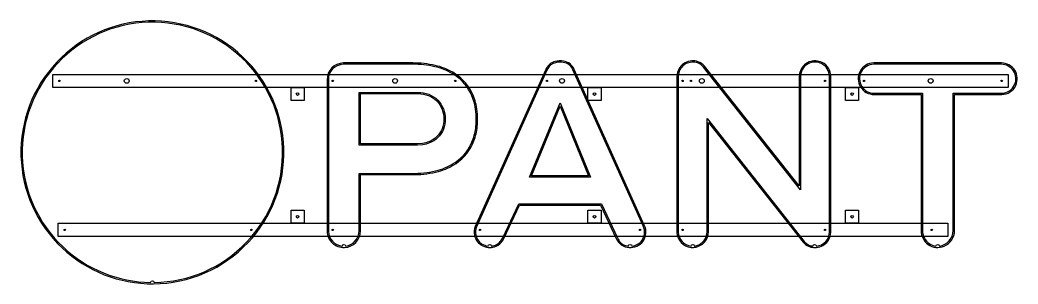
# Model space of a CAD drawing. Header units: millimetres. Extents: x -2 to 2275, y -1 to 602.
import ezdxf

# ---------------------------------------------------------------- set-up
doc = ezdxf.new("R2010")
doc.units = ezdxf.units.MM
for name, color, linetype in [('1_PRIEKIS', 7, 'Continuous'), ('2_GALAS', 2, 'Continuous'), ('3_REMAS', 1, 'Continuous')]:
    doc.layers.add(name, color=color, linetype=linetype)

# ---------------------------------------------------------------- blocks, each defined once
blk = doc.blocks.new('PRIEKIS')
at = {"layer": '1_PRIEKIS'}
for points in [[(302.2, 0, 0.205218), (518.2, 94.1, 0.199394), (599.9, 308.7, 0.199551), (505.9, 518.2, 0.199396), (291.3, 599.9, 0.19955), (81.8, 505.9, 0.199393), (0.1, 291.3, 0.199552), (94.1, 81.8, 0.193819)], [(774.7, 249.1), (899.3, 249.1, 0.061907), (952.9, 256.5, 0.079241), (992.8, 274.6, 0.156033), (1033.5, 326.3, 0.066117), (1041.2, 358.8, 0.072268), (1039.5, 404.5, 0.071727), (1027.8, 438.5, 0.143205), (985.3, 482.7, 0.077558), (945.2, 498.4, 0.059506), (894, 504), (735.8, 504, 0.412127), (698.5, 465.9), (698.5, 120.2, 0.423535), (738.1, 82.9, 0.406271), (774.7, 121)], [(1137.7, 179.7), (1322.6, 179.7), (1358.4, 103.1, 0.063114), (1365.9, 92.4, 0.172555), (1383.4, 83.4, 0.104422), (1400.8, 84.3, 0.273272), (1425.3, 110, 0.137658), (1424.8, 128, 0.044536), (1422.5, 133.5), (1262.4, 489.5, 0.121734), (1253, 502, 0.130832), (1238.1, 508.3, 0.099625), (1218.9, 507.6, 0.204347), (1199.5, 492.6), (1197.7, 489), (1036.6, 131.1, 0.15756), (1034.8, 110.8, 0.192728), (1049.7, 88.8, 0.127522), (1066.5, 83.1, 0.084223), (1080.3, 84.1, 0.15859), (1095.9, 94.3, 0.053977), (1102.1, 103.5)], [(1776.2, 223.5), (1559.9, 496.8, 0.133641), (1544.9, 507, 0.111017), (1530.7, 508.8, 0.099929), (1515.4, 504.4, 0.238547), (1497.3, 478.5), (1496.9, 472.7), (1496.9, 117.7, 0.373152), (1529, 83.1, 0.083892), (1541.1, 83.9, 0.302552), (1568.3, 112.7), (1568.7, 118.5), (1568.7, 368.4), (1785.3, 94.8, 0.111087), (1797, 85.8, 0.086898), (1808.3, 83), (1811.8, 82.9, 0.212696), (1838.9, 94.5, 0.18759), (1848, 118.5), (1848, 473.6, 0.27697), (1828.3, 505.1, 0.209321), (1798.4, 506.5, 0.244136), (1777.3, 482.1, 0.062034), (1776.2, 472.7)], [(2054.2, 432.1), (2054.2, 120.8, 0.234277), (2070, 89.9, 0.263919), (2106.6, 85.9, 0.300073), (2130.4, 121.6), (2130.4, 432.1), (2238.1, 432.1, 0.28757), (2270.2, 452.9, 0.546131), (2237.2, 504), (1945.9, 504, 0.582647), (1915.8, 449.2, 0.257855), (1946.7, 432.1)], [(774.7, 319.7), (774.7, 434), (906.7, 434, -0.084455), (929.7, 429.7, -0.214639), (961.1, 398.1, -0.185205), (961.2, 354, -0.212843), (931, 324.2, -0.059402), (916.5, 320.5), (904.6, 319.7)]]:
    blk.add_lwpolyline(points, format="xyb", close=True, dxfattribs=at)
blk.add_lwpolyline([(1295.1, 246.6), (1165.2, 246.6), (1230.1, 405.3)], close=True, dxfattribs=at)
blk = doc.blocks.new('GALAS')
at = {"layer": '2_GALAS'}
for points in [[(296, 3, -0.994763), (304, 3, 0.201738), (514.5, 94.6, 0.201283), (596.9, 308.6, 0.199557), (503.9, 516, 0.199402), (291.4, 596.9, 0.199555), (84, 503.9, 0.199398), (3.1, 291.4, 0.199557), (96.1, 84, 0.188474)], [(1386.1, 86.1, -0.949928), (1394.1, 86.1, 0.220447), (1417.4, 99.5, 0.114735), (1422.9, 113.6, 0.161428), (1419.8, 132.2), (1259.7, 488.3, 0.121085), (1251.2, 499.7, 0.131268), (1237.6, 505.4, 0.099319), (1219.7, 504.7, 0.204014), (1202.1, 491.1), (1200.4, 487.7), (1039.4, 129.9, 0.157774), (1037.7, 111.4, 0.192549), (1051.3, 91.3, 0.120892), (1065.8, 86.2, -0.950259), (1073.8, 86.1, 0.078896), (1083.1, 88.3, 0.123089), (1093.6, 96.2, 0.053671), (1099.4, 104.9), (1135.8, 182.7), (1324.5, 182.7), (1361.1, 104.5, 0.062778), (1368, 94.4, 0.173063), (1383.8, 86.4)], [(1779.2, 214.8), (1557.6, 494.8, 0.133865), (1543.9, 504.2, 0.11131), (1531, 505.8, 0.099602), (1516.8, 501.8, 0.237917), (1500.3, 478.1), (1499.9, 472.6), (1499.9, 117.8, 0.371032), (1529, 86.1, -0.939905), (1537, 86.2, 0.330793), (1565.3, 113), (1565.7, 118.6), (1565.7, 377), (1787.6, 96.7, 0.110615), (1798.2, 88.5, 0.075262), (1807.1, 86.1, -0.960636), (1815.1, 86, 0.187052), (1836.6, 96.5, 0.187785), (1845, 118.5), (1845, 473.6, 0.276615), (1827, 502.5, 0.209085), (1799.5, 503.7, 0.244409), (1780.2, 481.4, 0.062106), (1779.2, 472.7)], [(733.1, 86.1, -0.950994), (741, 86.2, 0.38129), (771.7, 121), (771.7, 252.1), (899.3, 252.1, 0.061874), (952.1, 259.3, 0.079195), (991.1, 277.1, 0.156078), (1030.7, 327.3, 0.066156), (1038.2, 359.1, 0.072231), (1036.6, 403.9, 0.071686), (1025.1, 437.2, 0.143261), (983.8, 480.1, 0.077602), (944.5, 495.5, 0.059528), (894, 501), (735.2, 501, 0.406489), (701.5, 465.9), (701.5, 119.6, 0.377151)], [(2095.9, 86.1, 0.376214), (2127.4, 121.7), (2127.4, 435.1), (2238.1, 435.1, 0.287336), (2267.5, 454.1, 0.546254), (2237.2, 501), (1945.9, 501, 0.582457), (1918.4, 450.8, 0.257974), (1946.7, 435.1), (2057.2, 435.1), (2057.2, 120.1, 0.23443), (2072.4, 91.9, 0.12354), (2087.9, 86.1, -0.943277)], [(771.7, 316.7), (771.7, 437), (906.7, 437, -0.084558), (930.8, 432.5, -0.214515), (963.9, 399.1, -0.185312), (964, 353, -0.212694), (932.1, 321.4, -0.059709), (916.8, 317.5), (904.8, 316.7)]]:
    blk.add_lwpolyline(points, format="xyb", close=True, dxfattribs=at)
blk.add_lwpolyline([(1230.1, 413.2), (1299.6, 243.6), (1160.7, 243.6)], close=True, dxfattribs=at)
for centre, radius in [((87.9, 463.1), 1.6), ((241.4, 463.1), 5.5), ((536.2, 463.1), 1.6), ((711.5, 463.1), 1.6), ((853.8, 463.1), 5.5), ((991.1, 463.1), 1.6), ((1200.3, 463.1), 1.6), ((1234.7, 463.1), 5.5), ((1509.9, 463.1), 1.6), ((1528.8, 463.1), 1.6), ((1553.8, 463.1), 5.5), ((1835, 463.1), 1.6), ((1924, 463.1), 1.6), ((2075.9, 463.1), 5.5), ((2237.9, 463.1), 1.6), ((99.9, 123.1), 1.6), ((526, 123.1), 1.6), ((711.5, 123.1), 1.6), ((1047.6, 123.1), 1.6), ((1412.7, 123.1), 1.6), ((1509.9, 123.1), 1.6), ((1835, 123.1), 1.6), ((2078.5, 123.1), 1.6)]:
    blk.add_circle(centre, radius, dxfattribs=at)
blk = doc.blocks.new('REMAS')
at = {"layer": '3_REMAS'}
for points in [[(72.9, 478.1), (2252.9, 478.1), (2252.9, 448.1), (72.9, 448.1)], [(616.4, 448.1), (646.4, 448.1), (646.4, 418.1), (616.4, 418.1)], [(1293.7, 448.1), (1323.7, 448.1), (1323.7, 418.1), (1293.7, 418.1)], [(1881.5, 448.1), (1911.5, 448.1), (1911.5, 418.1), (1881.5, 418.1)], [(616.4, 168.1), (646.4, 168.1), (646.4, 138.1), (616.4, 138.1)], [(1293.7, 168.1), (1323.7, 168.1), (1323.7, 138.1), (1293.7, 138.1)], [(1881.5, 168.1), (1911.5, 168.1), (1911.5, 138.1), (1881.5, 138.1)], [(84.9, 138.1), (2114.9, 138.1), (2114.9, 108.1), (84.9, 108.1)]]:
    blk.add_lwpolyline(points, close=True, dxfattribs=at)
for centre in [(631.4, 433.1), (1308.7, 433.1), (1896.5, 433.1), (631.4, 153.1), (1308.7, 153.1), (1896.5, 153.1)]:
    blk.add_circle(centre, 3, dxfattribs=at)

msp = doc.modelspace()

# ---------------------------------------------------------------- block references
at = {"layer": '1_PRIEKIS'}
msp.add_blockref('PRIEKIS', (0, 0), dxfattribs=at)
at = {"layer": '2_GALAS'}
msp.add_blockref('GALAS', (0, 0), dxfattribs=at)
at = {"layer": '3_REMAS'}
msp.add_blockref('REMAS', (0, 0), dxfattribs=at)

doc.saveas('drawing.dxf')
